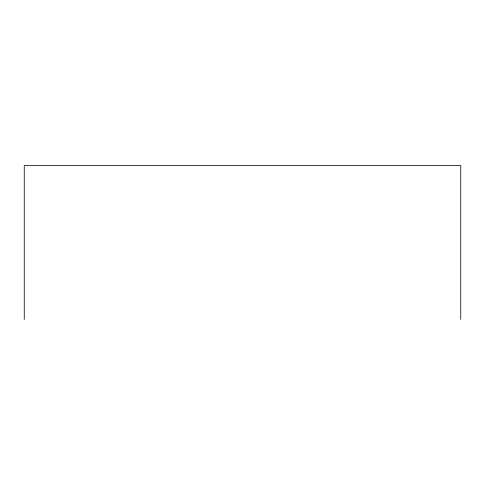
<?xml version="1.0" encoding="UTF-8"?>
<svg xmlns="http://www.w3.org/2000/svg" width="485" height="485" viewBox="0 0 485 485"><rect width="100%" height="100%" fill="white"/><g stroke="black" fill="none" stroke-linecap="round" stroke-linejoin="round"><path stroke-width="0.73" d="M460.75 319.445L460.75 165.555L24.25 165.555L24.25 319.445"/></g></svg>
